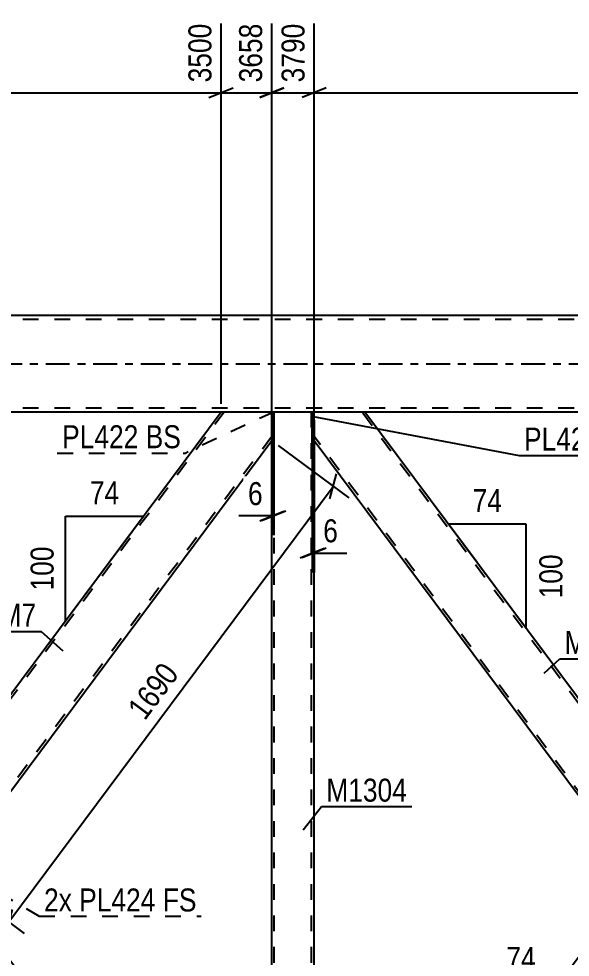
# Model space of a CAD drawing. Header units: millimetres. Extents: x -46 to 795, y -429 to 165.
# Drawn here: x 100.4 to 169.1, y -73.9 to 43 of the extents above; entities that cross this region are included whole.
import ezdxf

# ---------------------------------------------------------------- set-up
doc = ezdxf.new("R2010")
doc.units = ezdxf.units.MM
doc.linetypes.add('DXK_LINE_DOT2', pattern=[3.9198, 1.9599, -1.9599])
doc.linetypes.add('DXK_LINE_DOT3', pattern=[5.9187, 2.979, -0.9799, 0.9799, -0.9799])
doc.styles.add('Arial Narrow', font='ARIALN.TTF', dxfattribs={"height": 0.2})

# ---------------------------------------------------------------- blocks, each defined once
blk = doc.blocks.new('Part-761550471-4821 - 4741')
at = {"color": 7, "linetype": 'DXK_LINE_DOT2'}
for p, q in [((137.18, -6), (131.9, -6)), ((131.9, -9.97), (131.9, -6)), ((132.22, -121.6), (132.22, -6)), ((136.86, -121.6), (136.86, -6)), ((137.18, -9.97), (137.18, -6)), ((131.9, -121.6), (131.9, -117.63)), ((137.18, -121.6), (137.18, -117.63)), ((137.18, -121.6), (131.9, -121.6))]:
    blk.add_line(p, q, dxfattribs=at)
at = {"color": 2, "linetype": 'Continuous'}
for p, q in [((131.9, -117.63), (131.9, -9.97)), ((137.18, -117.63), (137.18, -9.97))]:
    blk.add_line(p, q, dxfattribs=at)
blk = doc.blocks.new('Part-761550471-4841 - 4741')
at = {"color": 2, "linetype": 'Continuous'}
for p, q in [((125.59, -6), (89.68, -54.22)), ((131.9, -6), (125.61, -6)), ((131.9, -9.57), (91.53, -63.8))]:
    blk.add_line(p, q, dxfattribs=at)
at = {"color": 7, "linetype": 'DXK_LINE_DOT2'}
for p, q in [((125.99, -6), (89.68, -54.76)), ((125.59, -6), (125.61, -6)), ((125.61, -6), (125.59, -6)), ((131.9, -6), (131.9, -9.57)), ((131.9, -9.04), (89.68, -65.74)), ((89.68, -66.28), (89.68, -54.22)), ((91.53, -63.8), (89.68, -66.28))]:
    blk.add_line(p, q, dxfattribs=at)
blk = doc.blocks.new('Part-761550471-4906 - 4741')
at = {"color": 2, "linetype": 'Continuous'}
for p, q in [((91.53, -63.8), (89.68, -66.28)), ((131.9, -118.03), (91.53, -63.8)), ((125.59, -121.6), (89.68, -73.38)), ((131.9, -121.6), (125.61, -121.6))]:
    blk.add_line(p, q, dxfattribs=at)
at = {"color": 7, "linetype": 'DXK_LINE_DOT2'}
for p, q in [((131.9, -118.56), (91.33, -64.07)), ((89.68, -73.38), (89.68, -66.28)), ((125.99, -121.6), (89.68, -72.84)), ((131.9, -121.6), (131.9, -118.03)), ((125.61, -121.6), (125.59, -121.6)), ((125.59, -121.6), (125.61, -121.6)), ((131.9, -121.6), (131.9, -121.6)), ((131.9, -121.6), (131.9, -121.6))]:
    blk.add_line(p, q, dxfattribs=at)
blk = doc.blocks.new('Part-761550471-4811 - 4741')
at = {"color": 2, "linetype": 'Continuous'}
for p, q in [((143.48, -6), (137.18, -6)), ((182.04, -57.77), (143.5, -6)), ((177.55, -63.8), (137.18, -9.57)), ((181.64, -58.31), (177.55, -63.8)), ((181.64, -58.31), (182.04, -57.77))]:
    blk.add_line(p, q, dxfattribs=at)
at = {"color": 7, "linetype": 'DXK_LINE_DOT2'}
for p, q in [((137.18, -6), (137.18, -6)), ((137.18, -9.57), (137.18, -6)), ((137.18, -6), (137.18, -6)), ((137.18, -6), (137.18, -6)), ((137.18, -6), (137.18, -6)), ((181.84, -58.04), (143.1, -6)), ((143.5, -6), (143.48, -6)), ((143.5, -6), (143.48, -6)), ((177.75, -63.53), (137.18, -9.04)), ((182.01, -57.81), (181.64, -58.31)), ((177.75, -63.53), (177.77, -63.51))]:
    blk.add_line(p, q, dxfattribs=at)
blk = doc.blocks.new('Part-761550471-4816 - 4741')
at = {"color": 7, "linetype": 'DXK_LINE_DOT2'}
for p, q in [((220.99, -6), (137.18, -118.56)), ((220.59, -6), (220.61, -6)), ((220.61, -6), (220.59, -6)), ((223.05, -6), (226.9, -6)), ((226.9, -6), (226.9, -9.57)), ((226.9, -9.04), (143.1, -121.6)), ((182.04, -57.77), (177.55, -63.8)), ((186.53, -63.8), (182.04, -69.83)), ((137.18, -121.6), (137.18, -118.03)), ((143.5, -121.6), (143.48, -121.6)), ((143.5, -121.6), (143.48, -121.6))]:
    blk.add_line(p, q, dxfattribs=at)
at = {"color": 2, "linetype": 'Continuous'}
for p, q in [((220.59, -6), (182.04, -57.77)), ((223.05, -6), (220.61, -6)), ((226.9, -9.57), (186.53, -63.8)), ((137.18, -118.03), (177.55, -63.8)), ((182.04, -69.83), (143.5, -121.6)), ((142.7, -121.6), (137.18, -121.6)), ((143.48, -121.6), (142.7, -121.6))]:
    blk.add_line(p, q, dxfattribs=at)
blk = doc.blocks.new('Part-761550471-5002 - 4741')
at = {"color": 2, "linetype": 'Continuous'}
for p, q in [((227.55, 6), (89.04, 6)), ((125.61, -6), (93.54, -6)), ((136.94, -6), (132.14, -6)), ((220.61, -6), (143.48, -6))]:
    blk.add_line(p, q, dxfattribs=at)
at = {"color": 7, "linetype": 'DXK_LINE_DOT2'}
for p, q in [((608.54, 5.52), (20.9, 5.52)), ((608.54, -5.52), (20.9, -5.52)), ((132.14, -6), (125.61, -6)), ((143.48, -6), (136.94, -6))]:
    blk.add_line(p, q, dxfattribs=at)
at = {"color": 7, "linetype": 'DXK_LINE_DOT3'}
blk.add_line((20.9, 0), (608.54, 0), dxfattribs=at)
blk = doc.blocks.new('Part-761550471-5022 - 4741')
at = {"color": 7, "linetype": 'DXK_LINE_DOT2'}
for p, q in [((136.94, -9.97), (136.94, -6)), ((137.18, -6), (136.94, -6)), ((136.94, -6), (137.18, -6)), ((137.18, -9.97), (137.18, -6)), ((136.94, -9.97), (137.18, -9.97)), ((137.18, -9.97), (136.94, -9.97)), ((136.94, -9.97), (136.94, -9.97)), ((137.18, -9.97), (137.18, -9.97))]:
    blk.add_line(p, q, dxfattribs=at)
blk = doc.blocks.new('Part-761550471-5115 - 4741')
at = {"color": 2, "linetype": 'Continuous'}
for p, q in [((137.18, -6), (136.94, -6)), ((136.94, -6), (136.94, -9.97)), ((137.18, -9.97), (137.18, -6)), ((137.18, -9.97), (136.94, -9.97)), ((136.94, -9.97), (136.94, -9.97)), ((137.18, -9.97), (137.18, -9.97))]:
    blk.add_line(p, q, dxfattribs=at)
at = {"color": 7, "linetype": 'DXK_LINE_DOT2'}
for p, q in [((137.18, -6), (136.94, -6)), ((136.94, -9.97), (137.18, -9.97)), ((136.94, -9.97), (136.94, -9.97)), ((137.18, -9.97), (137.18, -9.97))]:
    blk.add_line(p, q, dxfattribs=at)
blk = doc.blocks.new('Part-761550471-5154 - 4741')
at = {"color": 2, "linetype": 'Continuous'}
for p, q in [((132.14, -6), (131.9, -6)), ((131.9, -6), (131.9, -9.97)), ((132.14, -9.97), (132.14, -6)), ((132.14, -9.97), (131.9, -9.97)), ((131.9, -9.97), (131.9, -9.97)), ((132.14, -9.97), (132.14, -9.97))]:
    blk.add_line(p, q, dxfattribs=at)
at = {"color": 7, "linetype": 'DXK_LINE_DOT2'}
for p, q in [((132.14, -6), (131.9, -6)), ((131.9, -9.97), (132.14, -9.97)), ((131.9, -9.97), (131.9, -9.97)), ((132.14, -9.97), (132.14, -9.97))]:
    blk.add_line(p, q, dxfattribs=at)
blk = doc.blocks.new('Part-761550471-5159 - 4741')
at = {"color": 7, "linetype": 'DXK_LINE_DOT2'}
for p, q in [((131.9, -9.97), (131.9, -6)), ((132.14, -6), (131.9, -6)), ((131.9, -6), (132.14, -6)), ((132.14, -9.97), (132.14, -6)), ((131.9, -9.97), (132.14, -9.97)), ((132.14, -9.97), (131.9, -9.97)), ((131.9, -9.97), (131.9, -9.97)), ((132.14, -9.97), (132.14, -9.97))]:
    blk.add_line(p, q, dxfattribs=at)
blk = doc.blocks.new('StraightDimension-761550471-6000 - 4741')
at = {"color": 7, "linetype": 'Continuous'}
for p, q in [((132.7, -10.17), (141.48, -16.7)), ((139.14, -16.83), (139.96, -13.71)), ((99.18, -69.49), (139.55, -15.27)), ((92.33, -64.4), (101.1, -70.93)), ((99.59, -67.93), (98.76, -71.06))]:
    blk.add_line(p, q, dxfattribs=at)
at = {"color": 0}
blk.add_wipeout([(121.3, -38.52), (117.94, -36.01), (112.85, -42.84), (116.22, -45.35)], dxfattribs=at)
at = {"color": 3, "style": 'Arial Narrow'}
blk.add_text('1690', height=2.863, rotation=53.3309, dxfattribs=at).set_placement((116.1, -44.51))
blk = doc.blocks.new('StraightDimension-761550471-5370 - 4741')
at = {"color": 7, "linetype": 'Continuous'}
for p, q in [((131.9, -7), (131.9, -21.34)), ((132.14, -7), (132.14, -21.34)), ((130.4, -19.54), (133.4, -18.34)), ((133.64, -18.34), (130.64, -19.54)), ((131.9, -18.94), (127.82, -18.94)), ((131.9, -18.94), (127.82, -18.94)), ((131.9, -18.94), (132.14, -18.94))]:
    blk.add_line(p, q, dxfattribs=at)
at = {"color": 0}
blk.add_wipeout([(131.38, -18.19), (131.38, -13.99), (128.35, -13.99), (128.35, -18.19)], dxfattribs=at)
at = {"color": 3, "style": 'Arial Narrow'}
blk.add_text('6', height=2.86, dxfattribs=at).set_placement((128.95, -17.59))
blk = doc.blocks.new('StraightDimension-761550471-18768 - 4741')
at = {"color": 7, "linetype": 'Continuous'}
for p, q in [((131.9, -8.97), (131.9, 42.35)), ((137.18, -8.97), (137.18, 42.35)), ((130.4, 33.14), (133.4, 34.34)), ((138.68, 34.34), (135.68, 33.14)), ((131.9, 33.74), (137.18, 33.74))]:
    blk.add_line(p, q, dxfattribs=at)
at = {"color": 0, "linetype": 'Continuous'}
blk.add_wipeout([(136.58, 42.95), (132.38, 42.95), (132.38, 34.44), (136.58, 34.44)], dxfattribs=at)
at = {"color": 3, "linetype": 'Continuous', "style": 'Arial Narrow'}
blk.add_text('3790', height=2.863, rotation=90.0002, dxfattribs=at).set_placement((135.98, 35.04))
blk = doc.blocks.new('AngleDimension-761550471-23107 - 4741')
at = {"color": 7, "linetype": 'Continuous'}
for p, q in [((158.09, -76.95), (167.76, -76.95)), ((158.09, -89.94), (167.76, -76.95)), ((158.09, -89.94), (158.09, -76.95)), ((163.62, -82.52), (167.76, -76.95))]:
    blk.add_line(p, q, dxfattribs=at)
at = {"color": 0}
for points in [[(165.35, -76.05), (165.35, -71.85), (160.5, -71.85), (160.5, -76.05)], [(157.19, -80.1), (152.99, -80.1), (152.99, -86.79), (157.19, -86.79)]]:
    blk.add_wipeout(points, dxfattribs=at)
at = {"color": 3, "style": 'Arial Narrow'}
blk.add_text('74', height=2.863, dxfattribs=at).set_placement((161.1, -75.45))
blk.add_text('100', height=2.863, rotation=90.0002, dxfattribs=at).set_placement((156.59, -86.19))
blk = doc.blocks.new('StraightDimension-761550471-18769 - 4741')
at = {"color": 7, "linetype": 'Continuous'}
for p, q in [((125.59, -5), (125.59, 42.35)), ((131.9, -8.97), (131.9, 42.35)), ((124.09, 33.14), (127.09, 34.34)), ((133.4, 34.34), (130.4, 33.14)), ((125.59, 33.74), (131.9, 33.74))]:
    blk.add_line(p, q, dxfattribs=at)
at = {"color": 0, "linetype": 'Continuous'}
blk.add_wipeout([(131.3, 42.95), (127.1, 42.95), (127.1, 34.44), (131.3, 34.44)], dxfattribs=at)
at = {"color": 3, "linetype": 'Continuous', "style": 'Arial Narrow'}
blk.add_text('3658', height=2.863, rotation=90.0002, dxfattribs=at).set_placement((130.7, 35.04))
blk = doc.blocks.new('StraightDimension-761550471-5386 - 4741')
at = {"color": 7, "linetype": 'Continuous'}
for p, q in [((136.94, -7), (136.94, -25.97)), ((137.18, -7), (137.18, -25.97)), ((135.44, -24.17), (138.44, -22.97)), ((138.68, -22.97), (135.68, -24.17)), ((136.94, -23.57), (137.18, -23.57)), ((137.18, -23.57), (141.26, -23.57)), ((137.18, -23.57), (141.26, -23.57))]:
    blk.add_line(p, q, dxfattribs=at)
at = {"color": 0}
blk.add_wipeout([(140.74, -22.82), (140.74, -18.62), (137.71, -18.62), (137.71, -22.82)], dxfattribs=at)
at = {"color": 3, "style": 'Arial Narrow'}
blk.add_text('6', height=2.86, dxfattribs=at).set_placement((138.31, -22.22))
blk = doc.blocks.new('AngleDimension-761550471-19019 - 4741')
at = {"color": 7, "linetype": 'Continuous'}
for p, q in [((157.46, -24.75), (153.89, -19.96)), ((163.57, -19.96), (153.89, -19.96)), ((163.57, -32.96), (153.89, -19.96)), ((163.57, -32.96), (163.57, -19.96))]:
    blk.add_line(p, q, dxfattribs=at)
at = {"color": 0}
for points in [[(161.16, -19.06), (161.16, -14.86), (156.3, -14.86), (156.3, -19.06)], [(168.67, -23.12), (164.47, -23.12), (164.47, -29.8), (168.67, -29.8)]]:
    blk.add_wipeout(points, dxfattribs=at)
at = {"color": 3, "style": 'Arial Narrow'}
blk.add_text('74', height=2.863, dxfattribs=at).set_placement((156.9, -18.46))
blk.add_text('100', height=2.863, rotation=90.0002, dxfattribs=at).set_placement((168.07, -29.2))
blk = doc.blocks.new('StraightDimension-761550471-18767 - 4741')
at = {"color": 7, "linetype": 'Continuous'}
for p, q in [((137.18, -8.97), (137.18, 42.35)), ((220.59, -5), (220.59, 42.35)), ((138.68, 34.34), (135.68, 33.14)), ((219.09, 33.14), (222.09, 34.34)), ((137.18, 33.74), (220.59, 33.74))]:
    blk.add_line(p, q, dxfattribs=at)
at = {"color": 0, "linetype": 'Continuous'}
blk.add_wipeout([(219.99, 42.95), (215.79, 42.95), (215.79, 34.44), (219.99, 34.44)], dxfattribs=at)
at = {"color": 3, "linetype": 'Continuous', "style": 'Arial Narrow'}
blk.add_text('5875', height=2.863, rotation=90.0002, dxfattribs=at).set_placement((219.39, 35.04))
blk = doc.blocks.new('StraightDimension-761550471-18770 - 4741')
at = {"color": 7, "linetype": 'Continuous'}
for p, q in [((84.4, -5), (84.4, 42.35)), ((125.59, -5), (125.59, 42.35)), ((85.9, 34.34), (82.9, 33.14)), ((124.09, 33.14), (127.09, 34.34)), ((84.4, 33.74), (125.59, 33.74))]:
    blk.add_line(p, q, dxfattribs=at)
at = {"color": 0, "linetype": 'Continuous'}
blk.add_wipeout([(124.99, 42.95), (120.79, 42.95), (120.79, 34.44), (124.99, 34.44)], dxfattribs=at)
at = {"color": 3, "linetype": 'Continuous', "style": 'Arial Narrow'}
blk.add_text('3500', height=2.863, rotation=90.0002, dxfattribs=at).set_placement((124.39, 35.04))
blk = doc.blocks.new('AngleDimension-761550471-19051 - 4741')
at = {"color": 7, "linetype": 'Continuous'}
for p, q in [((106.25, -18.98), (115.92, -18.98)), ((106.25, -31.98), (115.92, -18.98)), ((106.25, -31.98), (106.25, -18.98)), ((112.06, -24.17), (115.92, -18.98))]:
    blk.add_line(p, q, dxfattribs=at)
at = {"color": 0}
for points in [[(113.51, -18.08), (113.51, -13.88), (108.66, -13.88), (108.66, -18.08)], [(105.35, -22.14), (101.15, -22.14), (101.15, -28.82), (105.35, -28.82)]]:
    blk.add_wipeout(points, dxfattribs=at)
at = {"color": 3, "style": 'Arial Narrow'}
blk.add_text('74', height=2.863, dxfattribs=at).set_placement((109.26, -17.48))
blk.add_text('100', height=2.863, rotation=90.0002, dxfattribs=at).set_placement((104.75, -28.22))
blk = doc.blocks.new('Mark-761550471-4807 - 4741')
at = {"color": 30, "linetype": 'Continuous'}
for p, q in [((165.8, -38.5), (167.74, -36.74)), ((167.74, -36.74), (177.16, -36.74))]:
    blk.add_line(p, q, dxfattribs=at)
at = {"color": 0}
blk.add_wipeout([(176.56, -36.14), (176.56, -33.14), (168.34, -33.14), (168.34, -36.14)], dxfattribs=at)
blk.add_wipeout([(176.56, -36.14), (176.56, -33.14), (168.34, -33.14), (168.34, -36.14)], dxfattribs=at)
at = {"color": 3, "style": 'Arial Narrow'}
blk.add_text('M731', height=2.863, dxfattribs=at).set_placement((168.34, -36.14))
blk = doc.blocks.new('Mark-761550471-4817 - 4741')
at = {"color": 30, "linetype": 'Continuous'}
for p, q in [((135.83, -58.02), (138.09, -55.11)), ((138.09, -55.11), (149.34, -55.11))]:
    blk.add_line(p, q, dxfattribs=at)
at = {"color": 0}
blk.add_wipeout([(148.74, -54.51), (148.74, -51.51), (138.69, -51.51), (138.69, -54.51)], dxfattribs=at)
blk.add_wipeout([(148.74, -54.51), (148.74, -51.51), (138.69, -51.51), (138.69, -54.51)], dxfattribs=at)
at = {"color": 3, "style": 'Arial Narrow'}
blk.add_text('M1304', height=2.863, dxfattribs=at).set_placement((138.69, -54.51))
blk = doc.blocks.new('Mark-761550471-4837 - 4741')
at = {"color": 30, "linetype": 'Continuous'}
for p in [(97.42, -33.31), (105.92, -35.78)]:
    blk.add_line(p, (103.19, -33.31), dxfattribs=at)
at = {"color": 0}
blk.add_wipeout([(102.59, -32.71), (102.59, -29.71), (98.02, -29.71), (98.02, -32.71)], dxfattribs=at)
blk.add_wipeout([(102.59, -32.71), (102.59, -29.71), (98.02, -29.71), (98.02, -32.71)], dxfattribs=at)
at = {"color": 3, "style": 'Arial Narrow'}
blk.add_text('M7', height=2.863, dxfattribs=at).set_placement((98.02, -32.71))
blk = doc.blocks.new('MarkSet-761550471-6497 - 4741')
at = {"color": 30, "linetype": 'Continuous'}
for p, q in [((137.05, -6.56), (162.7, -11.4)), ((162.7, -11.4), (178.69, -11.4))]:
    blk.add_line(p, q, dxfattribs=at)
at = {"color": 0}
for points in [[(172.81, -10.8), (172.81, -7.8), (163.3, -7.8), (163.3, -10.8)], [(178.09, -10.8), (178.09, -7.8), (173.71, -7.8), (173.71, -10.8)]]:
    blk.add_wipeout(points, dxfattribs=at)
for points in [[(172.81, -10.8), (172.81, -7.8), (163.3, -7.8), (163.3, -10.8)], [(178.09, -10.8), (178.09, -7.8), (173.71, -7.8), (173.71, -10.8)]]:
    blk.add_wipeout(points, dxfattribs=at)
at = {"color": 3, "style": 'Arial Narrow'}
for s, p in [('PL422', (163.3, -10.8)), ('BS', (173.71, -10.8))]:
    blk.add_text(s, height=2.863, dxfattribs=at).set_placement(p)
blk = doc.blocks.new('MarkSet-761550471-6515 - 4741')
at = {"color": 30, "linetype": 'DXK_LINE_DOT2'}
for p in [(132.14, -6), (105.21, -11.11)]:
    blk.add_line(p, (121.19, -11.11), dxfattribs=at)
at = {"color": 0}
for points in [[(115.31, -10.51), (115.31, -7.51), (105.81, -7.51), (105.81, -10.51)], [(120.59, -10.51), (120.59, -7.51), (116.21, -7.51), (116.21, -10.51)]]:
    blk.add_wipeout(points, dxfattribs=at)
for points in [[(115.31, -10.51), (115.31, -7.51), (105.81, -7.51), (105.81, -10.51)], [(120.59, -10.51), (120.59, -7.51), (116.21, -7.51), (116.21, -10.51)]]:
    blk.add_wipeout(points, dxfattribs=at)
at = {"color": 3, "style": 'Arial Narrow'}
for s, p in [('PL422', (105.81, -10.51)), ('BS', (116.21, -10.51))]:
    blk.add_text(s, height=2.863, dxfattribs=at).set_placement(p)
blk = doc.blocks.new('MarkSet-761550471-18637 - 4741')
at = {"color": 30, "linetype": 'DXK_LINE_DOT2'}
for p, q in [((84.46, -57.83), (102.96, -68.78)), ((102.96, -68.78), (123.13, -68.78))]:
    blk.add_line(p, q, dxfattribs=at)
at = {"color": 0}
for points in [[(107.03, -68.18), (107.03, -65.18), (103.56, -65.18), (103.56, -68.18)], [(117.44, -68.18), (117.44, -65.18), (107.93, -65.18), (107.93, -68.18)], [(122.53, -68.18), (122.53, -65.18), (118.34, -65.18), (118.34, -68.18)]]:
    blk.add_wipeout(points, dxfattribs=at)
for points in [[(107.03, -68.18), (107.03, -65.18), (103.56, -65.18), (103.56, -68.18)], [(117.44, -68.18), (117.44, -65.18), (107.93, -65.18), (107.93, -68.18)], [(122.53, -68.18), (122.53, -65.18), (118.34, -65.18), (118.34, -68.18)]]:
    blk.add_wipeout(points, dxfattribs=at)
at = {"color": 3, "style": 'Arial Narrow'}
for s, p in [('2x', (103.56, -68.18)), ('PL424', (107.93, -68.18)), ('FS', (118.34, -68.18))]:
    blk.add_text(s, height=2.863, dxfattribs=at).set_placement(p)

msp = doc.modelspace()

# ---------------------------------------------------------------- block references
for name in ['Part-761550471-5002 - 4741', 'Part-761550471-4841 - 4741', 'Part-761550471-4821 - 4741', 'Part-761550471-5154 - 4741', 'Part-761550471-5159 - 4741', 'Part-761550471-5022 - 4741', 'Part-761550471-5115 - 4741', 'Part-761550471-4811 - 4741', 'Part-761550471-4816 - 4741', 'Part-761550471-4906 - 4741']:
    msp.add_blockref(name, (0, 0))

# ---------------------------------------------------------------- next in the draw order: block references
for name in ['StraightDimension-761550471-6000 - 4741', 'AngleDimension-761550471-19019 - 4741', 'AngleDimension-761550471-23107 - 4741']:
    msp.add_blockref(name, (0, 0))

# ---------------------------------------------------------------- next in the draw order: block references
for name in ['StraightDimension-761550471-5370 - 4741', 'AngleDimension-761550471-19051 - 4741', 'Mark-761550471-4807 - 4741', 'Mark-761550471-4817 - 4741', 'MarkSet-761550471-18637 - 4741']:
    msp.add_blockref(name, (0, 0))

# ---------------------------------------------------------------- next in the draw order: block references
for name in ['StraightDimension-761550471-18768 - 4741', 'Mark-761550471-4837 - 4741']:
    msp.add_blockref(name, (0, 0))

# ---------------------------------------------------------------- next in the draw order: block references
for name in ['StraightDimension-761550471-18769 - 4741', 'StraightDimension-761550471-5386 - 4741']:
    msp.add_blockref(name, (0, 0))

# ---------------------------------------------------------------- next in the draw order: block references
for name in ['StraightDimension-761550471-18770 - 4741', 'StraightDimension-761550471-18767 - 4741', 'MarkSet-761550471-6515 - 4741']:
    msp.add_blockref(name, (0, 0))

# ---------------------------------------------------------------- next in the draw order: block references
msp.add_blockref('MarkSet-761550471-6497 - 4741', (0, 0))

doc.saveas('drawing.dxf')
